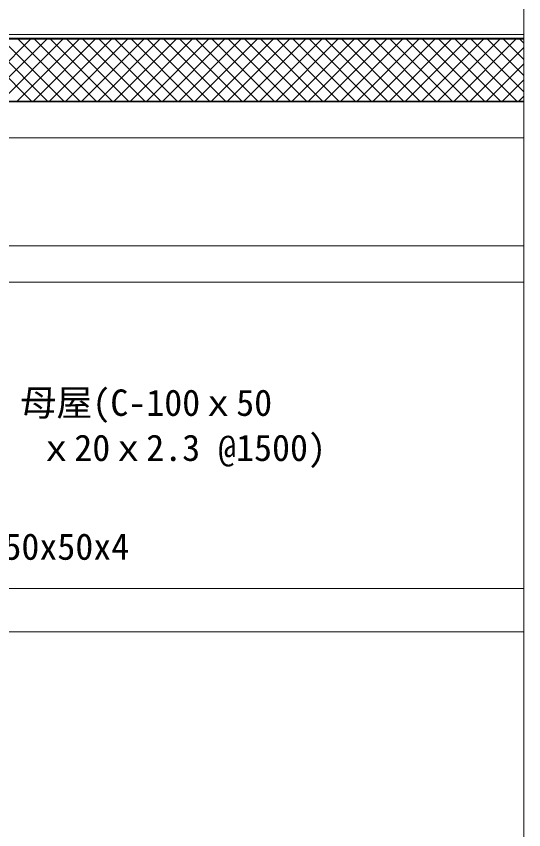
# Model space of a CAD drawing. Units: millimetres, scale not verified. Extents: x -1380 to 1380, y -955 to 955.
# Drawn here: x 618.4 to 900.1, y -453.5 to -2.3 of the extents above; entities that cross this region are included whole.
import ezdxf
from ezdxf.enums import TextEntityAlignment as Align

# ---------------------------------------------------------------- set-up
doc = ezdxf.new("R2010")
doc.units = ezdxf.units.MM
doc.header["$LTSCALE"] = 3
for name, color, linetype, lineweight in [('0-0_0', 7, 'Continuous', 18), ('0-1_BOUSUI', 1, 'Continuous', 18), ('0-2_MOJI', 7, 'Continuous', 18), ('0-3_HATCH', 9, 'Continuous', 18), ('0-6_TEKKOTU', 7, 'Continuous', 18), ('0-7_dannnetu', 6, 'Continuous', 18), ('0-C_doubuti', 5, 'Continuous', 18)]:
    doc.layers.add(name, color=color, linetype=linetype, lineweight=lineweight)
doc.styles.add('ＭＳ ゴシック', font='')
doc.styles.get('ＭＳ ゴシック').set_extended_font_data('MS Gothic')

msp = doc.modelspace()

# ---------------------------------------------------------------- linework, layer by layer
at = {"layer": '0-0_0'}
msp.add_lwpolyline([(-899.885, -659.69), (900.119, -659.69), (900.119, 540.31), (-899.885, 540.31)], close=True, dxfattribs=at)
at = {"layer": '0-1_BOUSUI'}
for points in [[(-424.585, -167.09), (-297.749, -167.09), (-296.709, -167.69), (225.211, -167.69), (239.958, -164.292), (284.437, -164.292), (286.635, -163.492), (287.805, -161.465), (295.49, -117.88), (296.915, -110.667), (296.915, -9.292), (362.979, -9.292), (374.543, -12.39), (900.119, -12.39)], [(-424.585, -169.09), (-298.285, -169.09), (-297.245, -169.69), (225.439, -169.69), (240.185, -166.292), (284.789, -166.292), (288.003, -165.122), (289.714, -162.16), (297.457, -118.247), (298.915, -110.863), (298.915, -11.292), (362.715, -11.292), (374.279, -14.39), (900.119, -14.39)]]:
    msp.add_lwpolyline(points, dxfattribs=at)
at = {"layer": '0-3_HATCH'}
for p, q in [((592.05, -49.34), (626.35, -15.04)), ((626.861, -49.34), (592.561, -15.04)), ((601.03, -49.34), (635.33, -15.04)), ((635.841, -49.34), (601.541, -15.04)), ((610.01, -49.34), (644.31, -15.04)), ((644.822, -49.34), (610.522, -15.04)), ((618.991, -49.34), (653.291, -15.04)), ((653.802, -49.34), (619.502, -15.04)), ((627.971, -49.34), (662.271, -15.04)), ((662.782, -49.34), (628.482, -15.04)), ((636.951, -49.34), (671.251, -15.04)), ((671.762, -49.34), (637.462, -15.04)), ((645.931, -49.34), (680.231, -15.04)), ((680.743, -49.34), (646.443, -15.04)), ((654.912, -49.34), (689.212, -15.04)), ((689.723, -49.34), (655.423, -15.04)), ((663.892, -49.34), (698.192, -15.04)), ((698.703, -49.34), (664.403, -15.04)), ((672.872, -49.34), (707.172, -15.04)), ((707.683, -49.34), (673.383, -15.04)), ((681.852, -49.34), (716.152, -15.04)), ((716.664, -49.34), (682.364, -15.04)), ((690.833, -49.34), (725.133, -15.04)), ((725.644, -49.34), (691.344, -15.04)), ((699.813, -49.34), (734.113, -15.04)), ((734.624, -49.34), (700.324, -15.04)), ((708.793, -49.34), (743.093, -15.04)), ((743.604, -49.34), (709.304, -15.04)), ((717.773, -49.34), (752.073, -15.04)), ((752.585, -49.34), (718.285, -15.04)), ((726.754, -49.34), (761.054, -15.04)), ((761.565, -49.34), (727.265, -15.04)), ((735.734, -49.34), (770.034, -15.04)), ((770.545, -49.34), (736.245, -15.04)), ((744.714, -49.34), (779.014, -15.04)), ((779.525, -49.34), (745.225, -15.04)), ((753.694, -49.34), (787.994, -15.04)), ((788.506, -49.34), (754.206, -15.04)), ((762.675, -49.34), (796.975, -15.04)), ((797.486, -49.34), (763.186, -15.04)), ((771.655, -49.34), (805.955, -15.04)), ((806.466, -49.34), (772.166, -15.04)), ((780.635, -49.34), (814.935, -15.04)), ((815.446, -49.34), (781.146, -15.04)), ((789.616, -49.34), (823.916, -15.04)), ((824.427, -49.34), (790.127, -15.04)), ((798.596, -49.34), (832.896, -15.04)), ((833.407, -49.34), (799.107, -15.04)), ((807.576, -49.34), (841.876, -15.04)), ((842.387, -49.34), (808.087, -15.04)), ((816.556, -49.34), (850.856, -15.04)), ((851.367, -49.34), (817.067, -15.04)), ((825.537, -49.34), (859.837, -15.04)), ((860.348, -49.34), (826.048, -15.04)), ((834.517, -49.34), (868.817, -15.04)), ((869.328, -49.34), (835.028, -15.04)), ((843.497, -49.34), (877.797, -15.04)), ((878.308, -49.34), (844.008, -15.04)), ((852.477, -49.34), (886.777, -15.04)), ((887.288, -49.34), (852.988, -15.04)), ((861.458, -49.34), (895.758, -15.04)), ((896.269, -49.34), (861.969, -15.04)), ((900.119, -44.21), (870.949, -15.04)), ((900.119, -35.23), (879.929, -15.04)), ((900.119, -26.25), (888.909, -15.04)), ((900.119, -17.269), (897.89, -15.04)), ((870.438, -49.34), (900.119, -19.659)), ((879.418, -49.34), (900.119, -28.64)), ((888.398, -49.34), (900.119, -37.62)), ((897.379, -49.34), (900.119, -46.6))]:
    msp.add_line(p, q, dxfattribs=at)
at = {"layer": '0-6_TEKKOTU'}
for p, q in [((-239.885, -319.69), (900.119, -319.69)), ((-239.885, -343.69), (900.119, -343.69))]:
    msp.add_line(p, q, dxfattribs=at)
at = {"layer": '0-7_dannnetu'}
for p, q in [((335.115, -14.69), (900.119, -14.69)), ((335.115, -15.04), (900.119, -15.04)), ((335.115, -49.34), (900.119, -49.34)), ((335.115, -49.69), (900.119, -49.69))]:
    msp.add_line(p, q, dxfattribs=at)
at = {"layer": '0-C_doubuti'}
for p, q in [((385.115, -49.69), (900.119, -49.69)), ((385.115, -69.69), (900.119, -69.69)), ((385.115, -129.69), (900.119, -129.69)), ((385.115, -149.69), (900.119, -149.69))]:
    msp.add_line(p, q, dxfattribs=at)

# ---------------------------------------------------------------- texts
at = {"layer": '0-2_MOJI', "style": 'ＭＳ ゴシック'}
for s, p in [('母屋(C-100ｘ50', (620.689, -228.335)), (' ｘ20ｘ2.3 @1500)', (620.689, -253.335)), ('L-50x50x4', (591.38, -308.145))]:
    msp.add_text(s, height=14.66, dxfattribs=at).set_placement(p, align=Align.BOTTOM_LEFT)

doc.saveas('drawing.dxf')
